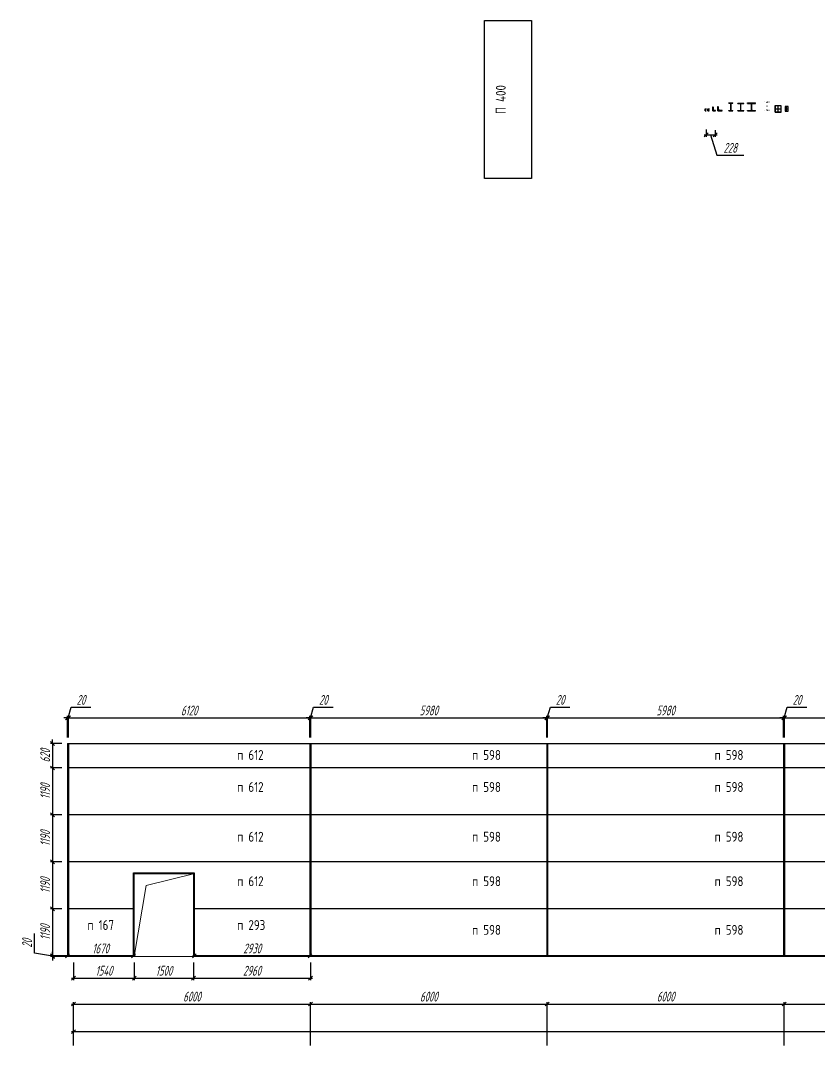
# Model space of a CAD drawing. Header units: millimetres. Extents: x -351329 to 406471, y -253833 to 111767.
# Drawn here: x -17339 to 2897, y -23803 to 2311 of the extents above; entities that cross this region are included whole.
import ezdxf

# ---------------------------------------------------------------- set-up
doc = ezdxf.new("R2010")
doc.units = ezdxf.units.MM
doc.linetypes.add('GOST2.303 5', pattern=[24, 20, -1.5, 1, -1.5])
doc.layers.add('03_Осевые', color=4, linetype='GOST2.303 5')
doc.layers.add('07_Непечатаемые', color=2, linetype='Continuous', plot=False)
for name, color, linetype, lineweight in [('_Окна_двери', 131, 'Continuous', 15), ('_Оси', 90, 'Continuous', 13), ('_Размеры', 120, 'Continuous', 13), ('_Сендвичи', 230, 'Continuous', 30), ('_Стены', 7, 'Continuous', 30), ('выноска', 7, 'Continuous', 13), ('Нумерация', 91, 'Continuous', 30), ('тонкие', 221, 'Continuous', 13)]:
    doc.layers.add(name, color=color, linetype=linetype, lineweight=lineweight)
doc.layers.add('Сендвичи_размеры', color=1, linetype='Continuous', lineweight=13, plot=False)
doc.styles.add('GOST 2.304', font='CS_Gost2304.shx')
doc.styles.add('Museo sans', font='CS_Gost2304.shx')
doc.styles.add('СПДС_размеры', font='spdswin.shx', dxfattribs={"width": 0.8, "oblique": 15})
doc.dimstyles.new('SPDS', dxfattribs={"dimscale": 100, "dimtxt": 2.5, "dimasz": 2.5, "dimexe": 1.25, "dimexo": 0.625, "dimtad": 1, "dimdec": 0, "dimrnd": 0.001, "dimtxsty": 'GOST 2.304', "dimblk": 'OBLIQUE', "dimcen": 2.5, "dimdle": 2, "dimadec": 0, "dimazin": 2, "dimtfac": 0.75, "dimtdec": 0, "dimtmove": 1, "dimatfit": 3, "dimfxl": 1, "dimtolj": 1, "dimarcsym": 0})
doc.dimstyles.new('СПДС', dxfattribs={"dimtxt": 2.5, "dimasz": 1, "dimexe": 0.5, "dimexo": 1.5, "dimtad": 1, "dimdec": 0, "dimtxsty": 'СПДС_размеры', "dimblk": 'OBLIQUE', "dimcen": 2.5, "dimdle": 0.5, "dimadec": 8, "dimazin": 0, "dimtfac": 1, "dimtdec": 0, "dimtix": 1, "dimtmove": 0, "dimatfit": 3, "dimfxl": 1, "dimarcsym": 0})

# ---------------------------------------------------------------- blocks, each defined once
blk = doc.blocks.new('*U188')
at = {"ltscale": 100}
for p, q in [((0, 0), (0, 50)), ((0, 50), (18, 50)), ((4, 14), (4, 36)), ((10, 42), (18, 43)), ((10, 8), (18, 7)), ((18, 50), (32, 50)), ((18, 43), (30, 44)), ((18, 7), (30, 6)), ((32, 50), (32, 47)), ((32, 0), (32, 3)), ((0, 0), (18, 0)), ((18, 0), (32, 0))]:
    blk.add_line(p, q, dxfattribs=at)
for centre, radius, start, end in [((10, 36), 6, 96, 180), ((10, 14), 6, 180, 264), ((30, 47), 2.5, 276, 360), ((30, 3), 2.5, 360, 84)]:
    blk.add_arc(centre, radius, start, end, dxfattribs=at)
at = {"layer": '07_Непечатаемые', "ltscale": 100}
blk.add_line((0, 5), (0, 10), dxfattribs=at)
at = {"layer": '07_Непечатаемые'}
for p, q in [((5, 50), (9, 50)), ((5, 0), (9, 0))]:
    blk.add_line(p, q, dxfattribs=at)
blk = doc.blocks.new('*U193')
at = {"ltscale": 100}
for p, q in [((0, 0), (0, 50)), ((0, 50), (18, 50)), ((0, 0), (18, 0)), ((4, 13), (4, 37)), ((10, 43), (18, 43)), ((10, 7), (18, 7)), ((18, 50), (32, 50)), ((18, 43), (28, 43)), ((18, 7), (28, 7)), ((32, 50), (32, 46)), ((32, 0), (32, 4)), ((18, 0), (32, 0))]:
    blk.add_line(p, q, dxfattribs=at)
for centre, radius, start, end in [((10, 37), 6, 90, 180), ((10, 13), 6, 180, 270), ((28, 46), 3.5, 270, 0), ((28, 4), 3.5, 0, 90)]:
    blk.add_arc(centre, radius, start, end, dxfattribs=at)
at = {"layer": '07_Непечатаемые', "ltscale": 100}
blk.add_line((0, 5), (0, 10), dxfattribs=at)
at = {"layer": '07_Непечатаемые'}
for p, q in [((5, 50), (9, 50)), ((5, 0), (9, 0))]:
    blk.add_line(p, q, dxfattribs=at)
blk = doc.blocks.new('*U187')
for p, q in [((0, 0), (0, 100)), ((0, 100), (4.7, 100)), ((0, 0), (63, 0)), ((8, 96.7), (8, 18)), ((59.7, 8), (18, 8)), ((63, 0), (63, 4.7))]:
    blk.add_line(p, q)
for centre, radius, start, end in [((4.7, 96.7), 3.3, 360, 450), ((18, 18), 10, 180, 270), ((59.7, 4.7), 3.3, 0, 90)]:
    blk.add_arc(centre, radius, start, end)
at = {"layer": '03_Осевые'}
for p, q in [((10, 33.2), (20, 33.2)), ((15, 28.2), (15, 38.2))]:
    blk.add_line(p, q, dxfattribs=at)
at = {"layer": '07_Непечатаемые'}
for p, q in [((0, 60), (8, 60)), ((35, 0), (35, 8))]:
    blk.add_line(p, q, dxfattribs=at)
blk = doc.blocks.new('*U190')
for p, q in [((0, 0), (0, 110)), ((0, 110), (3, 110)), ((0, 0), (110, 0)), ((7, 106), (7, 19)), ((106, 7), (19, 7)), ((110, 0), (110, 3))]:
    blk.add_line(p, q)
for centre, radius, start, end in [((3, 106), 4, 0, 90), ((19, 19), 12, 180, 270), ((106, 3), 4, 0, 90)]:
    blk.add_arc(centre, radius, start, end)
at = {"layer": '03_Осевые'}
for p, q in [((24.6, 29.6), (34.6, 29.6)), ((29.6, 24.6), (29.6, 34.6))]:
    blk.add_line(p, q, dxfattribs=at)
at = {"layer": '07_Непечатаемые'}
for p, q in [((0, 60), (8, 60)), ((60, 0), (60, 8))]:
    blk.add_line(p, q, dxfattribs=at)
blk = doc.blocks.new('*U191')
for p, q in [((-50, 200), (50, 200)), ((-50, 192), (-50, 200)), ((-50, 192), (-13.75, 192)), ((-50, 8), (-13.75, 8)), ((-50, 0), (-50, 8)), ((-50, 0), (50, 0)), ((-2.75, 19), (-2.75, 181)), ((2.75, 19), (2.75, 181)), ((13.75, 192), (50, 192)), ((13.75, 8), (50, 8)), ((50, 192), (50, 200)), ((50, 0), (50, 8))]:
    blk.add_line(p, q)
for centre, start, end in [((-13.75, 181), 0, 90), ((-13.75, 19), 270, 360), ((13.75, 181), 90, 180), ((13.75, 19), 180, 270)]:
    blk.add_arc(centre, 11, start, end)
at = {"layer": '03_Осевые'}
for p, q in [((-2.75, 100), (2.75, 100)), ((0, 0), (0, 200))]:
    blk.add_line(p, q, dxfattribs=at)
at = {"layer": '07_Непечатаемые'}
for p, q in [((-30, 0), (-30, 8)), ((-2.75, 150), (2.75, 150)), ((-2.75, 50), (2.75, 50)), ((30, 0), (30, 8))]:
    blk.add_line(p, q, dxfattribs=at)
blk = doc.blocks.new('*U192')
for p, q in [((-75, 194), (75, 194)), ((-75, 185), (-75, 194)), ((-75, 185), (-16, 185)), ((-75, 9), (-16, 9)), ((-75, 0), (-75, 9)), ((-75, 0), (75, 0)), ((-3, 22), (-3, 172)), ((3, 22), (3, 172)), ((16, 185), (75, 185)), ((16, 9), (75, 9)), ((75, 185), (75, 194)), ((75, 0), (75, 9))]:
    blk.add_line(p, q)
for centre, start, end in [((-16, 172), 0, 90), ((-16, 22), 270, 360), ((16, 172), 90, 180), ((16, 22), 180, 270)]:
    blk.add_arc(centre, 13, start, end)
at = {"layer": '03_Осевые'}
for p, q in [((-3, 97), (3, 97)), ((0, 0), (0, 194))]:
    blk.add_line(p, q, dxfattribs=at)
at = {"layer": '07_Непечатаемые'}
for p, q in [((-40, 0), (-40, 9)), ((-2.75, 144), (2.75, 144)), ((-2.75, 50), (2.75, 50)), ((40, 0), (40, 9))]:
    blk.add_line(p, q, dxfattribs=at)
blk = doc.blocks.new('*U196')
for p, q in [((-100, 200), (100, 200)), ((-100, 188), (-100, 200)), ((-100, 188), (-17, 188)), ((-100, 12), (-17, 12)), ((-100, 0), (-100, 12)), ((-100, 0), (100, 0)), ((-4, 25), (-4, 175)), ((4, 25), (4, 175)), ((17, 188), (100, 188)), ((17, 12), (100, 12)), ((100, 188), (100, 200)), ((100, 0), (100, 12))]:
    blk.add_line(p, q)
for centre, start, end in [((-17, 175), 0, 90), ((-17, 25), 270, 360), ((17, 175), 90, 180), ((17, 25), 180, 270)]:
    blk.add_arc(centre, 13, start, end)
at = {"layer": '03_Осевые'}
for p, q in [((-4, 100), (4, 100)), ((0, 0), (0, 200))]:
    blk.add_line(p, q, dxfattribs=at)
at = {"layer": '07_Непечатаемые'}
for p, q in [((-50, 0), (-50, 12)), ((-2.75, 150), (2.75, 150)), ((-2.75, 50), (2.75, 50)), ((50, 0), (50, 12))]:
    blk.add_line(p, q, dxfattribs=at)
blk = doc.blocks.new('*U186')
for centre, radius, start, end in [((-51, 233), 4, 180, 263.1572), ((-51, 7), 4, 96.8428, 180), ((-15, 214), 10.5, 0, 83.1572), ((-15, 26), 10.5, 276.8428, 360), ((15, 214), 10.5, 96.8428, 180), ((15, 26), 10.5, 180, 263.1572), ((51, 233), 4, 276.8428, 360), ((51, 7), 4, 360, 443.1572)]:
    blk.add_arc(centre, radius, start, end)
at = {"layer": '03_Осевые'}
for p, q in [((-4, 120), (4, 120)), ((4, 120), (-4, 120))]:
    blk.add_line(p, q, dxfattribs=at)
blk = doc.blocks.new('*U195')
for points in [[(-70, -80), (70, -80, 0.414214), (80, -70), (80, 70, 0.414214), (70, 80), (-70, 80, 0.414214), (-80, 70), (-80, -70, 0.414214)], [(-70, -75), (70, -75, 0.414214), (75, -70), (75, 70, 0.414214), (70, 75), (-70, 75, 0.414214), (-75, 70), (-75, -70, 0.414214)]]:
    blk.add_lwpolyline(points, format="xyb", close=True)
at = {"layer": '03_Осевые'}
for p, q in [((-80, 0), (80, 0)), ((0, -80), (0, 80))]:
    blk.add_line(p, q, dxfattribs=at)
blk = doc.blocks.new('*U194')
for points in [[(-32, -60), (32, -60, 0.414214), (40, -52), (40, 52, 0.414214), (32, 60), (-32, 60, 0.414214), (-40, 52), (-40, -52, 0.414214)], [(-32, -56), (32, -56, 0.414214), (36, -52), (36, 52, 0.414214), (32, 56), (-32, 56, 0.414214), (-36, 52), (-36, -52, 0.414214)]]:
    blk.add_lwpolyline(points, format="xyb", close=True)
at = {"layer": '03_Осевые'}
for p, q in [((0, -60), (0, 60)), ((-40, 0), (40, 0))]:
    blk.add_line(p, q, dxfattribs=at)
blk = doc.blocks.new('*D209')
at = {"layer": 'Defpoints', "color": 0, "ltscale": 100, "transparency": 16777216}
for p in [(0, 4350), (0, 350), (0, 350)]:
    blk.add_point(p, dxfattribs=at)
at = {"layer": 'Сендвичи_размеры', "color": 0, "ltscale": 100, "transparency": 16777216, "insert": (-187, 2350), "char_height": 250, "attachment_point": 5, "rotation": 90, "style": 'GOST 2.304'}
blk.add_mtext('\\A1;П 400', dxfattribs=at)
blk = doc.blocks.new('_Oblique')
at = {"layer": 'выноска', "color": 0, "lineweight": -2}
blk.add_line((-0.5, -0.5), (0.5, 0.5), dxfattribs=at)
blk = doc.blocks.new('*D214')
at = {"layer": '_Размеры', "color": 0, "lineweight": -2, "ltscale": 100, "transparency": 16777216}
for p, q in [((26, -451), (26, -632)), ((254, -462), (254, -632)), ((-24, -582), (304, -582)), ((140, -582), (296, -1101)), ((296, -1101), (983, -1101))]:
    blk.add_line(p, q, dxfattribs=at)
at = {"layer": 'Defpoints', "color": 0, "ltscale": 100, "transparency": 16777216}
for p in [(26, -301), (254, -312), (254, -582)]:
    blk.add_point(p, dxfattribs=at)
at = {"layer": '_Размеры', "color": 0, "lineweight": -2, "ltscale": 100, "transparency": 16777216, "xscale": 100, "yscale": 100, "zscale": 100, "rotation": 180}
blk.add_blockref('_Oblique', (26, -582), dxfattribs=at)
at = {"layer": '_Размеры', "color": 0, "lineweight": -2, "ltscale": 100, "transparency": 16777216, "xscale": 100, "yscale": 100, "zscale": 100}
blk.add_blockref('_Oblique', (254, -582), dxfattribs=at)
at = {"layer": '_Размеры', "color": 0, "ltscale": 100, "transparency": 16777216, "insert": (639, -913), "char_height": 250, "attachment_point": 5, "style": 'СПДС_размеры'}
blk.add_mtext('228', dxfattribs=at)
blk = doc.blocks.new('*D226')
at = {"layer": '_Оси', "color": 0, "lineweight": -2, "transparency": 16777216}
for p, q in [((-16048, -23303), (26052, -23303)), ((-15998, -23653), (-15998, -23253)), ((26002, -23653), (26002, -23253))]:
    blk.add_line(p, q, dxfattribs=at)
at = {"layer": 'Defpoints', "color": 0, "transparency": 16777216}
for p in [(26002, -23303), (-15998, -23803), (26002, -23803)]:
    blk.add_point(p, dxfattribs=at)
at = {"layer": '_Оси', "color": 0, "lineweight": -2, "transparency": 16777216, "xscale": 100, "yscale": 100, "zscale": 100, "rotation": 180}
blk.add_blockref('_Oblique', (-15998, -23303), dxfattribs=at)
at = {"layer": '_Оси', "color": 0, "lineweight": -2, "transparency": 16777216, "xscale": 100, "yscale": 100, "zscale": 100}
blk.add_blockref('_Oblique', (26002, -23303), dxfattribs=at)
at = {"layer": '_Оси', "color": 0, "lineweight": 25, "transparency": 16777216, "insert": (5002, -23115.5), "char_height": 250, "attachment_point": 5, "style": 'СПДС_размеры'}
blk.add_mtext('42000', dxfattribs=at)
blk = doc.blocks.new('*D227')
at = {"layer": '_Оси', "color": 0, "lineweight": -2, "transparency": 16777216}
for p, q in [((-16048, -22603), (-9948, -22603)), ((-15998, -23653), (-15998, -22553)), ((-9998, -23653), (-9998, -22553))]:
    blk.add_line(p, q, dxfattribs=at)
at = {"layer": 'Defpoints', "color": 0, "transparency": 16777216}
for p in [(-9998, -22603), (-15998, -23803), (-9998, -23803)]:
    blk.add_point(p, dxfattribs=at)
at = {"layer": '_Оси', "color": 0, "lineweight": -2, "transparency": 16777216, "xscale": 100, "yscale": 100, "zscale": 100, "rotation": 180}
blk.add_blockref('_Oblique', (-15998, -22603), dxfattribs=at)
at = {"layer": '_Оси', "color": 0, "lineweight": -2, "transparency": 16777216, "xscale": 100, "yscale": 100, "zscale": 100}
blk.add_blockref('_Oblique', (-9998, -22603), dxfattribs=at)
at = {"layer": '_Оси', "color": 0, "lineweight": 25, "transparency": 16777216, "insert": (-12998, -22415.5), "char_height": 250, "attachment_point": 5, "style": 'СПДС_размеры'}
blk.add_mtext('6000', dxfattribs=at)
blk = doc.blocks.new('*D228')
at = {"layer": '_Оси', "color": 0, "lineweight": -2, "transparency": 16777216}
for p, q in [((-10048, -22603), (-3948, -22603)), ((-9998, -23653), (-9998, -22553)), ((-3998, -23653), (-3998, -22553))]:
    blk.add_line(p, q, dxfattribs=at)
at = {"layer": 'Defpoints', "color": 0, "transparency": 16777216}
for p in [(-3998, -22603), (-9998, -23803), (-3998, -23803)]:
    blk.add_point(p, dxfattribs=at)
at = {"layer": '_Оси', "color": 0, "lineweight": -2, "transparency": 16777216, "xscale": 100, "yscale": 100, "zscale": 100, "rotation": 180}
blk.add_blockref('_Oblique', (-9998, -22603), dxfattribs=at)
at = {"layer": '_Оси', "color": 0, "lineweight": -2, "transparency": 16777216, "xscale": 100, "yscale": 100, "zscale": 100}
blk.add_blockref('_Oblique', (-3998, -22603), dxfattribs=at)
at = {"layer": '_Оси', "color": 0, "lineweight": 25, "transparency": 16777216, "insert": (-6998, -22415.5), "char_height": 250, "attachment_point": 5, "style": 'СПДС_размеры'}
blk.add_mtext('6000', dxfattribs=at)
blk = doc.blocks.new('*D229')
at = {"layer": '_Оси', "color": 0, "lineweight": -2, "transparency": 16777216}
for p, q in [((-4048, -22603), (2052, -22603)), ((-3998, -23653), (-3998, -22553)), ((2002, -23653), (2002, -22553))]:
    blk.add_line(p, q, dxfattribs=at)
at = {"layer": 'Defpoints', "color": 0, "transparency": 16777216}
for p in [(2002, -22603), (-3998, -23803), (2002, -23803)]:
    blk.add_point(p, dxfattribs=at)
at = {"layer": '_Оси', "color": 0, "lineweight": -2, "transparency": 16777216, "xscale": 100, "yscale": 100, "zscale": 100, "rotation": 180}
blk.add_blockref('_Oblique', (-3998, -22603), dxfattribs=at)
at = {"layer": '_Оси', "color": 0, "lineweight": -2, "transparency": 16777216, "xscale": 100, "yscale": 100, "zscale": 100}
blk.add_blockref('_Oblique', (2002, -22603), dxfattribs=at)
at = {"layer": '_Оси', "color": 0, "lineweight": 25, "transparency": 16777216, "insert": (-998, -22415.5), "char_height": 250, "attachment_point": 5, "style": 'СПДС_размеры'}
blk.add_mtext('6000', dxfattribs=at)
blk = doc.blocks.new('*D230')
at = {"layer": '_Оси', "color": 0, "lineweight": -2, "transparency": 16777216}
for p, q in [((1952, -22603), (8052, -22603)), ((2002, -23653), (2002, -22553)), ((8002, -23653), (8002, -22553))]:
    blk.add_line(p, q, dxfattribs=at)
at = {"layer": 'Defpoints', "color": 0, "transparency": 16777216}
for p in [(8002, -22603), (2002, -23803), (8002, -23803)]:
    blk.add_point(p, dxfattribs=at)
at = {"layer": '_Оси', "color": 0, "lineweight": -2, "transparency": 16777216, "xscale": 100, "yscale": 100, "zscale": 100, "rotation": 180}
blk.add_blockref('_Oblique', (2002, -22603), dxfattribs=at)
at = {"layer": '_Оси', "color": 0, "lineweight": -2, "transparency": 16777216, "xscale": 100, "yscale": 100, "zscale": 100}
blk.add_blockref('_Oblique', (8002, -22603), dxfattribs=at)
at = {"layer": '_Оси', "color": 0, "lineweight": 25, "transparency": 16777216, "insert": (5002, -22415.5), "char_height": 250, "attachment_point": 5, "style": 'СПДС_размеры'}
blk.add_mtext('6000', dxfattribs=at)
blk = doc.blocks.new('*U236')
at = {"color": 0, "ltscale": 100}
blk.add_lwpolyline([(0, 0), (1500, 0), (1500, 2100), (0, 2100)], close=True, dxfattribs=at)
blk.add_lwpolyline([(1500, 2100), (300, 1800), (0, 0)], dxfattribs=at)
blk = doc.blocks.new('*D237')
at = {"layer": '_Размеры', "color": 0, "lineweight": -2, "ltscale": 100, "transparency": 16777216}
for p, q in [((-16531, -16003), (-16531, -15903)), ((-16298, -16003), (-16581, -16003)), ((-16531, -16003), (-16531, -16623)), ((-16298, -16623), (-16581, -16623)), ((-16531, -16623), (-16531, -16723))]:
    blk.add_line(p, q, dxfattribs=at)
at = {"layer": 'Defpoints', "color": 0, "ltscale": 100, "transparency": 16777216}
for p in [(-16148, -16003), (-16531, -16623), (-16148, -16623)]:
    blk.add_point(p, dxfattribs=at)
at = {"layer": '_Размеры', "color": 0, "lineweight": -2, "ltscale": 100, "transparency": 16777216, "xscale": 100, "yscale": 100, "zscale": 100}
for p, rotation in [((-16531, -16003), 270), ((-16531, -16623), 90)]:
    blk.add_blockref('_Oblique', p, dxfattribs=dict(at, rotation=rotation))
at = {"layer": '_Размеры', "color": 0, "ltscale": 100, "transparency": 16777216, "insert": (-16718.5, -16313), "char_height": 250, "attachment_point": 5, "rotation": 90, "style": 'СПДС_размеры'}
blk.add_mtext('620', dxfattribs=at)
blk = doc.blocks.new('*D238')
at = {"layer": '_Размеры', "color": 0, "lineweight": -2, "ltscale": 100, "transparency": 16777216}
for p, q in [((-16298, -16623), (-16581, -16623)), ((-16531, -16573), (-16531, -17863)), ((-16298, -17813), (-16581, -17813))]:
    blk.add_line(p, q, dxfattribs=at)
at = {"layer": 'Defpoints', "color": 0, "ltscale": 100, "transparency": 16777216}
for p in [(-16148, -16623), (-16531, -17813), (-16148, -17813)]:
    blk.add_point(p, dxfattribs=at)
at = {"layer": '_Размеры', "color": 0, "lineweight": -2, "ltscale": 100, "transparency": 16777216, "xscale": 100, "yscale": 100, "zscale": 100}
for p, rotation in [((-16531, -16623), 90), ((-16531, -17813), 270)]:
    blk.add_blockref('_Oblique', p, dxfattribs=dict(at, rotation=rotation))
at = {"layer": '_Размеры', "color": 0, "ltscale": 100, "transparency": 16777216, "insert": (-16718.5, -17218), "char_height": 250, "attachment_point": 5, "rotation": 90, "style": 'СПДС_размеры'}
blk.add_mtext('1190', dxfattribs=at)
blk = doc.blocks.new('*D239')
at = {"layer": '_Размеры', "color": 0, "lineweight": -2, "ltscale": 100, "transparency": 16777216}
for p, q in [((-16298, -17813), (-16581, -17813)), ((-16531, -17763), (-16531, -19053)), ((-16298, -19003), (-16581, -19003))]:
    blk.add_line(p, q, dxfattribs=at)
at = {"layer": 'Defpoints', "color": 0, "ltscale": 100, "transparency": 16777216}
for p in [(-16148, -17813), (-16531, -19003), (-16148, -19003)]:
    blk.add_point(p, dxfattribs=at)
at = {"layer": '_Размеры', "color": 0, "lineweight": -2, "ltscale": 100, "transparency": 16777216, "xscale": 100, "yscale": 100, "zscale": 100}
for p, rotation in [((-16531, -17813), 90), ((-16531, -19003), 270)]:
    blk.add_blockref('_Oblique', p, dxfattribs=dict(at, rotation=rotation))
at = {"layer": '_Размеры', "color": 0, "ltscale": 100, "transparency": 16777216, "insert": (-16718.5, -18408), "char_height": 250, "attachment_point": 5, "rotation": 90, "style": 'СПДС_размеры'}
blk.add_mtext('1190', dxfattribs=at)
blk = doc.blocks.new('*D240')
at = {"layer": '_Размеры', "color": 0, "lineweight": -2, "ltscale": 100, "transparency": 16777216}
for p, q in [((-16298, -19003), (-16581, -19003)), ((-16531, -18953), (-16531, -20243)), ((-16298, -20193), (-16581, -20193))]:
    blk.add_line(p, q, dxfattribs=at)
at = {"layer": 'Defpoints', "color": 0, "ltscale": 100, "transparency": 16777216}
for p in [(-16148, -19003), (-16531, -20193), (-16148, -20193)]:
    blk.add_point(p, dxfattribs=at)
at = {"layer": '_Размеры', "color": 0, "lineweight": -2, "ltscale": 100, "transparency": 16777216, "xscale": 100, "yscale": 100, "zscale": 100}
for p, rotation in [((-16531, -19003), 90), ((-16531, -20193), 270)]:
    blk.add_blockref('_Oblique', p, dxfattribs=dict(at, rotation=rotation))
at = {"layer": '_Размеры', "color": 0, "ltscale": 100, "transparency": 16777216, "insert": (-16718.5, -19598), "char_height": 250, "attachment_point": 5, "rotation": 90, "style": 'СПДС_размеры'}
blk.add_mtext('1190', dxfattribs=at)
blk = doc.blocks.new('*D241')
at = {"layer": '_Размеры', "color": 0, "lineweight": -2, "ltscale": 100, "transparency": 16777216}
for p, q in [((-16298, -20193), (-16581, -20193)), ((-16531, -20143), (-16531, -21433)), ((-16298, -21383), (-16581, -21383))]:
    blk.add_line(p, q, dxfattribs=at)
at = {"layer": 'Defpoints', "color": 0, "ltscale": 100, "transparency": 16777216}
for p in [(-16148, -20193), (-16531, -21383), (-16148, -21383)]:
    blk.add_point(p, dxfattribs=at)
at = {"layer": '_Размеры', "color": 0, "lineweight": -2, "ltscale": 100, "transparency": 16777216, "xscale": 100, "yscale": 100, "zscale": 100}
for p, rotation in [((-16531, -20193), 90), ((-16531, -21383), 270)]:
    blk.add_blockref('_Oblique', p, dxfattribs=dict(at, rotation=rotation))
at = {"layer": '_Размеры', "color": 0, "ltscale": 100, "transparency": 16777216, "insert": (-16718.5, -20788), "char_height": 250, "attachment_point": 5, "rotation": 90, "style": 'СПДС_размеры'}
blk.add_mtext('1190', dxfattribs=at)
blk = doc.blocks.new('*D242')
at = {"layer": '_Размеры', "color": 0, "lineweight": -2, "ltscale": 100, "transparency": 16777216}
for p, q in [((-16987, -21312), (-16987, -20819)), ((-16531, -21393), (-16987, -21312)), ((-16148, -21383), (-16581, -21383)), ((-16148, -21403), (-16581, -21403)), ((-16531, -21383), (-16531, -21283)), ((-16531, -21383), (-16531, -21403)), ((-16531, -21383), (-16531, -21403)), ((-16531, -21403), (-16531, -21503))]:
    blk.add_line(p, q, dxfattribs=at)
at = {"layer": 'Defpoints', "color": 0, "ltscale": 100, "transparency": 16777216}
for p in [(-16531, -21403), (-15998, -21383), (-15998, -21403)]:
    blk.add_point(p, dxfattribs=at)
at = {"layer": '_Размеры', "color": 0, "lineweight": -2, "ltscale": 100, "transparency": 16777216, "xscale": 100, "yscale": 100, "zscale": 100}
for p, rotation in [((-16531, -21383), 270), ((-16531, -21403), 90)]:
    blk.add_blockref('_Oblique', p, dxfattribs=dict(at, rotation=rotation))
at = {"layer": '_Размеры', "color": 0, "ltscale": 100, "transparency": 16777216, "insert": (-17175, -21066), "char_height": 250, "attachment_point": 5, "rotation": 90, "style": 'СПДС_размеры'}
blk.add_mtext('20', dxfattribs=at)
blk = doc.blocks.new('*D243')
at = {"layer": '_Размеры', "color": 0, "lineweight": -2, "ltscale": 100, "transparency": 16777216}
for p, q in [((-16178, -15354), (-9958, -15354)), ((-16128, -15853), (-16128, -15304)), ((-10008, -15853), (-10008, -15304))]:
    blk.add_line(p, q, dxfattribs=at)
at = {"layer": 'Defpoints', "color": 0, "ltscale": 100, "transparency": 16777216}
for p in [(-10008, -15354), (-16128, -16003), (-10008, -16003)]:
    blk.add_point(p, dxfattribs=at)
at = {"layer": '_Размеры', "color": 0, "lineweight": -2, "ltscale": 100, "transparency": 16777216, "xscale": 100, "yscale": 100, "zscale": 100, "rotation": 180}
blk.add_blockref('_Oblique', (-16128, -15354), dxfattribs=at)
at = {"layer": '_Размеры', "color": 0, "lineweight": -2, "ltscale": 100, "transparency": 16777216, "xscale": 100, "yscale": 100, "zscale": 100}
blk.add_blockref('_Oblique', (-10008, -15354), dxfattribs=at)
at = {"layer": '_Размеры', "color": 0, "ltscale": 100, "transparency": 16777216, "insert": (-13068, -15166.5), "char_height": 250, "attachment_point": 5, "style": 'СПДС_размеры'}
blk.add_mtext('6120', dxfattribs=at)
blk = doc.blocks.new('*D244')
at = {"layer": '_Размеры', "color": 0, "lineweight": -2, "ltscale": 100, "transparency": 16777216}
for p, q in [((-9998, -15354), (-9917, -15085)), ((-9917, -15085), (-9424, -15085)), ((-10008, -15354), (-10108, -15354)), ((-10008, -15853), (-10008, -15304)), ((-10008, -15354), (-9988, -15354)), ((-10008, -15354), (-9988, -15354)), ((-9988, -15853), (-9988, -15304)), ((-9988, -15354), (-9888, -15354))]:
    blk.add_line(p, q, dxfattribs=at)
at = {"layer": 'Defpoints', "color": 0, "ltscale": 100, "transparency": 16777216}
for p in [(-9988, -15354), (-10008, -16003), (-9988, -16003)]:
    blk.add_point(p, dxfattribs=at)
at = {"layer": '_Размеры', "color": 0, "lineweight": -2, "ltscale": 100, "transparency": 16777216, "xscale": 100, "yscale": 100, "zscale": 100}
blk.add_blockref('_Oblique', (-10008, -15354), dxfattribs=at)
at = {"layer": '_Размеры', "color": 0, "lineweight": -2, "ltscale": 100, "transparency": 16777216, "xscale": 100, "yscale": 100, "zscale": 100, "rotation": 180}
blk.add_blockref('_Oblique', (-9988, -15354), dxfattribs=at)
at = {"layer": '_Размеры', "color": 0, "ltscale": 100, "transparency": 16777216, "insert": (-9671, -14898), "char_height": 250, "attachment_point": 5, "style": 'СПДС_размеры'}
blk.add_mtext('20', dxfattribs=at)
blk = doc.blocks.new('*D245')
at = {"layer": '_Размеры', "color": 0, "lineweight": -2, "ltscale": 100, "transparency": 16777216}
for p, q in [((-10038, -15354), (-3958, -15354)), ((-9988, -15853), (-9988, -15304)), ((-4008, -15853), (-4008, -15304))]:
    blk.add_line(p, q, dxfattribs=at)
at = {"layer": 'Defpoints', "color": 0, "ltscale": 100, "transparency": 16777216}
for p in [(-4008, -15354), (-9988, -16003), (-4008, -16003)]:
    blk.add_point(p, dxfattribs=at)
at = {"layer": '_Размеры', "color": 0, "lineweight": -2, "ltscale": 100, "transparency": 16777216, "xscale": 100, "yscale": 100, "zscale": 100, "rotation": 180}
blk.add_blockref('_Oblique', (-9988, -15354), dxfattribs=at)
at = {"layer": '_Размеры', "color": 0, "lineweight": -2, "ltscale": 100, "transparency": 16777216, "xscale": 100, "yscale": 100, "zscale": 100}
blk.add_blockref('_Oblique', (-4008, -15354), dxfattribs=at)
at = {"layer": '_Размеры', "color": 0, "ltscale": 100, "transparency": 16777216, "insert": (-6998, -15166.5), "char_height": 250, "attachment_point": 5, "style": 'СПДС_размеры'}
blk.add_mtext('5980', dxfattribs=at)
blk = doc.blocks.new('*D246')
at = {"layer": '_Размеры', "color": 0, "lineweight": -2, "ltscale": 100, "transparency": 16777216}
for p, q in [((-3998, -15354), (-3917, -15085)), ((-3917, -15085), (-3424, -15085)), ((-4008, -15354), (-4108, -15354)), ((-4008, -15853), (-4008, -15304)), ((-4008, -15354), (-3988, -15354)), ((-4008, -15354), (-3988, -15354)), ((-3988, -15853), (-3988, -15304)), ((-3988, -15354), (-3888, -15354))]:
    blk.add_line(p, q, dxfattribs=at)
at = {"layer": 'Defpoints', "color": 0, "ltscale": 100, "transparency": 16777216}
for p in [(-3988, -15354), (-4008, -16003), (-3988, -16003)]:
    blk.add_point(p, dxfattribs=at)
at = {"layer": '_Размеры', "color": 0, "lineweight": -2, "ltscale": 100, "transparency": 16777216, "xscale": 100, "yscale": 100, "zscale": 100}
blk.add_blockref('_Oblique', (-4008, -15354), dxfattribs=at)
at = {"layer": '_Размеры', "color": 0, "lineweight": -2, "ltscale": 100, "transparency": 16777216, "xscale": 100, "yscale": 100, "zscale": 100, "rotation": 180}
blk.add_blockref('_Oblique', (-3988, -15354), dxfattribs=at)
at = {"layer": '_Размеры', "color": 0, "ltscale": 100, "transparency": 16777216, "insert": (-3671, -14898), "char_height": 250, "attachment_point": 5, "style": 'СПДС_размеры'}
blk.add_mtext('20', dxfattribs=at)
blk = doc.blocks.new('*D247')
at = {"layer": '_Размеры', "color": 0, "lineweight": -2, "ltscale": 100, "transparency": 16777216}
for p, q in [((-4038, -15354), (2042, -15354)), ((-3988, -15853), (-3988, -15304)), ((1992, -15853), (1992, -15304))]:
    blk.add_line(p, q, dxfattribs=at)
at = {"layer": 'Defpoints', "color": 0, "ltscale": 100, "transparency": 16777216}
for p in [(1992, -15354), (-3988, -16003), (1992, -16003)]:
    blk.add_point(p, dxfattribs=at)
at = {"layer": '_Размеры', "color": 0, "lineweight": -2, "ltscale": 100, "transparency": 16777216, "xscale": 100, "yscale": 100, "zscale": 100, "rotation": 180}
blk.add_blockref('_Oblique', (-3988, -15354), dxfattribs=at)
at = {"layer": '_Размеры', "color": 0, "lineweight": -2, "ltscale": 100, "transparency": 16777216, "xscale": 100, "yscale": 100, "zscale": 100}
blk.add_blockref('_Oblique', (1992, -15354), dxfattribs=at)
at = {"layer": '_Размеры', "color": 0, "ltscale": 100, "transparency": 16777216, "insert": (-998, -15166.5), "char_height": 250, "attachment_point": 5, "style": 'СПДС_размеры'}
blk.add_mtext('5980', dxfattribs=at)
blk = doc.blocks.new('*D248')
at = {"layer": '_Размеры', "color": 0, "lineweight": -2, "ltscale": 100, "transparency": 16777216}
for p, q in [((2002, -15354), (2083, -15085)), ((2083, -15085), (2576, -15085)), ((1992, -15354), (1892, -15354)), ((1992, -15853), (1992, -15304)), ((1992, -15354), (2012, -15354)), ((1992, -15354), (2012, -15354)), ((2012, -15853), (2012, -15304)), ((2012, -15354), (2112, -15354))]:
    blk.add_line(p, q, dxfattribs=at)
at = {"layer": 'Defpoints', "color": 0, "ltscale": 100, "transparency": 16777216}
for p in [(2012, -15354), (1992, -16003), (2012, -16003)]:
    blk.add_point(p, dxfattribs=at)
at = {"layer": '_Размеры', "color": 0, "lineweight": -2, "ltscale": 100, "transparency": 16777216, "xscale": 100, "yscale": 100, "zscale": 100}
blk.add_blockref('_Oblique', (1992, -15354), dxfattribs=at)
at = {"layer": '_Размеры', "color": 0, "lineweight": -2, "ltscale": 100, "transparency": 16777216, "xscale": 100, "yscale": 100, "zscale": 100, "rotation": 180}
blk.add_blockref('_Oblique', (2012, -15354), dxfattribs=at)
at = {"layer": '_Размеры', "color": 0, "ltscale": 100, "transparency": 16777216, "insert": (2329, -14898), "char_height": 250, "attachment_point": 5, "style": 'СПДС_размеры'}
blk.add_mtext('20', dxfattribs=at)
blk = doc.blocks.new('*D249')
at = {"layer": '_Размеры', "color": 0, "lineweight": -2, "ltscale": 100, "transparency": 16777216}
for p, q in [((1962, -15354), (8042, -15354)), ((2012, -15853), (2012, -15304)), ((7992, -15853), (7992, -15304))]:
    blk.add_line(p, q, dxfattribs=at)
at = {"layer": 'Defpoints', "color": 0, "ltscale": 100, "transparency": 16777216}
for p in [(7992, -15354), (2012, -16003), (7992, -16003)]:
    blk.add_point(p, dxfattribs=at)
at = {"layer": '_Размеры', "color": 0, "lineweight": -2, "ltscale": 100, "transparency": 16777216, "xscale": 100, "yscale": 100, "zscale": 100, "rotation": 180}
blk.add_blockref('_Oblique', (2012, -15354), dxfattribs=at)
at = {"layer": '_Размеры', "color": 0, "lineweight": -2, "ltscale": 100, "transparency": 16777216, "xscale": 100, "yscale": 100, "zscale": 100}
blk.add_blockref('_Oblique', (7992, -15354), dxfattribs=at)
at = {"layer": '_Размеры', "color": 0, "ltscale": 100, "transparency": 16777216, "insert": (5002, -15166.5), "char_height": 250, "attachment_point": 5, "style": 'СПДС_размеры'}
blk.add_mtext('5980', dxfattribs=at)
blk = doc.blocks.new('*D256')
at = {"layer": '_Размеры', "color": 0, "lineweight": -2, "ltscale": 100, "transparency": 16777216}
for p, q in [((-16198, -21383), (-14428, -21383)), ((-16148, -21233), (-16148, -21333)), ((-14478, -21233), (-14478, -21333))]:
    blk.add_line(p, q, dxfattribs=at)
at = {"layer": 'Defpoints', "color": 0, "ltscale": 100, "transparency": 16777216}
for p in [(-16148, -21383), (-14478, -21383), (-14478, -21383)]:
    blk.add_point(p, dxfattribs=at)
at = {"layer": '_Размеры', "color": 0, "lineweight": -2, "ltscale": 100, "transparency": 16777216, "xscale": 100, "yscale": 100, "zscale": 100, "rotation": 180}
blk.add_blockref('_Oblique', (-16148, -21383), dxfattribs=at)
at = {"layer": '_Размеры', "color": 0, "lineweight": -2, "ltscale": 100, "transparency": 16777216, "xscale": 100, "yscale": 100, "zscale": 100}
blk.add_blockref('_Oblique', (-14478, -21383), dxfattribs=at)
at = {"layer": '_Размеры', "color": 0, "ltscale": 100, "transparency": 16777216, "insert": (-15313, -21195.5), "char_height": 250, "attachment_point": 5, "style": 'СПДС_размеры'}
blk.add_mtext('1670', dxfattribs=at)
blk = doc.blocks.new('*D257')
at = {"layer": '_Размеры', "color": 0, "lineweight": -2, "ltscale": 100, "transparency": 16777216}
for p, q in [((-12988, -21383), (-9958, -21383)), ((-12938, -21233), (-12938, -21333)), ((-10008, -21233), (-10008, -21333))]:
    blk.add_line(p, q, dxfattribs=at)
at = {"layer": 'Defpoints', "color": 0, "ltscale": 100, "transparency": 16777216}
for p in [(-12938, -21383), (-10008, -21383), (-10008, -21383)]:
    blk.add_point(p, dxfattribs=at)
at = {"layer": '_Размеры', "color": 0, "lineweight": -2, "ltscale": 100, "transparency": 16777216, "xscale": 100, "yscale": 100, "zscale": 100, "rotation": 180}
blk.add_blockref('_Oblique', (-12938, -21383), dxfattribs=at)
at = {"layer": '_Размеры', "color": 0, "lineweight": -2, "ltscale": 100, "transparency": 16777216, "xscale": 100, "yscale": 100, "zscale": 100}
blk.add_blockref('_Oblique', (-10008, -21383), dxfattribs=at)
at = {"layer": '_Размеры', "color": 0, "ltscale": 100, "transparency": 16777216, "insert": (-11473, -21195.5), "char_height": 250, "attachment_point": 5, "style": 'СПДС_размеры'}
blk.add_mtext('2930', dxfattribs=at)
blk = doc.blocks.new('*D302')
at = {"layer": '_Размеры', "color": 0, "lineweight": -2, "ltscale": 100, "transparency": 16777216}
for p, q in [((-16138, -15354), (-16057, -15085)), ((-16057, -15085), (-15564, -15085)), ((-16148, -15354), (-16248, -15354)), ((-16148, -15853), (-16148, -15304)), ((-16148, -15354), (-16128, -15354)), ((-16148, -15354), (-16128, -15354)), ((-16128, -15853), (-16128, -15304)), ((-16128, -15354), (-16028, -15354))]:
    blk.add_line(p, q, dxfattribs=at)
at = {"layer": 'Defpoints', "color": 0, "ltscale": 100, "transparency": 16777216}
for p in [(-16128, -15354), (-16148, -16003), (-16128, -16003)]:
    blk.add_point(p, dxfattribs=at)
at = {"layer": '_Размеры', "color": 0, "lineweight": -2, "ltscale": 100, "transparency": 16777216, "xscale": 100, "yscale": 100, "zscale": 100}
blk.add_blockref('_Oblique', (-16148, -15354), dxfattribs=at)
at = {"layer": '_Размеры', "color": 0, "lineweight": -2, "ltscale": 100, "transparency": 16777216, "xscale": 100, "yscale": 100, "zscale": 100, "rotation": 180}
blk.add_blockref('_Oblique', (-16128, -15354), dxfattribs=at)
at = {"layer": '_Размеры', "color": 0, "ltscale": 100, "transparency": 16777216, "insert": (-15811, -14898), "char_height": 250, "attachment_point": 5, "style": 'СПДС_размеры'}
blk.add_mtext('20', dxfattribs=at)
blk = doc.blocks.new('*D340')
at = {"layer": '_Размеры', "color": 0, "lineweight": -2, "ltscale": 100, "transparency": 16777216}
for p, q in [((-15998, -21553), (-15998, -21997)), ((-14458, -21553), (-14458, -21997)), ((-16048, -21947), (-14408, -21947))]:
    blk.add_line(p, q, dxfattribs=at)
at = {"layer": 'Defpoints', "color": 0, "ltscale": 100, "transparency": 16777216}
for p in [(-15998, -21403), (-14458, -21403), (-14458, -21947)]:
    blk.add_point(p, dxfattribs=at)
at = {"layer": '_Размеры', "color": 0, "lineweight": -2, "ltscale": 100, "transparency": 16777216, "xscale": 100, "yscale": 100, "zscale": 100, "rotation": 180}
blk.add_blockref('_Oblique', (-15998, -21947), dxfattribs=at)
at = {"layer": '_Размеры', "color": 0, "lineweight": -2, "ltscale": 100, "transparency": 16777216, "xscale": 100, "yscale": 100, "zscale": 100}
blk.add_blockref('_Oblique', (-14458, -21947), dxfattribs=at)
at = {"layer": '_Размеры', "color": 0, "ltscale": 100, "transparency": 16777216, "insert": (-15228, -21759.5), "char_height": 250, "attachment_point": 5, "style": 'СПДС_размеры'}
blk.add_mtext('1540', dxfattribs=at)
blk = doc.blocks.new('*D341')
at = {"layer": '_Размеры', "color": 0, "lineweight": -2, "ltscale": 100, "transparency": 16777216}
for p, q in [((-14458, -21553), (-14458, -21997)), ((-12958, -21553), (-12958, -21997)), ((-14508, -21947), (-12908, -21947))]:
    blk.add_line(p, q, dxfattribs=at)
at = {"layer": 'Defpoints', "color": 0, "ltscale": 100, "transparency": 16777216}
for p in [(-14458, -21403), (-12958, -21403), (-12958, -21947)]:
    blk.add_point(p, dxfattribs=at)
at = {"layer": '_Размеры', "color": 0, "lineweight": -2, "ltscale": 100, "transparency": 16777216, "xscale": 100, "yscale": 100, "zscale": 100, "rotation": 180}
blk.add_blockref('_Oblique', (-14458, -21947), dxfattribs=at)
at = {"layer": '_Размеры', "color": 0, "lineweight": -2, "ltscale": 100, "transparency": 16777216, "xscale": 100, "yscale": 100, "zscale": 100}
blk.add_blockref('_Oblique', (-12958, -21947), dxfattribs=at)
at = {"layer": '_Размеры', "color": 0, "ltscale": 100, "transparency": 16777216, "insert": (-13708, -21759.5), "char_height": 250, "attachment_point": 5, "style": 'СПДС_размеры'}
blk.add_mtext('1500', dxfattribs=at)
blk = doc.blocks.new('*D342')
at = {"layer": '_Размеры', "color": 0, "lineweight": -2, "ltscale": 100, "transparency": 16777216}
for p, q in [((-12958, -21553), (-12958, -21997)), ((-9998, -21553), (-9998, -21997)), ((-13008, -21947), (-9948, -21947))]:
    blk.add_line(p, q, dxfattribs=at)
at = {"layer": 'Defpoints', "color": 0, "ltscale": 100, "transparency": 16777216}
for p in [(-12958, -21403), (-9998, -21403), (-9998, -21947)]:
    blk.add_point(p, dxfattribs=at)
at = {"layer": '_Размеры', "color": 0, "lineweight": -2, "ltscale": 100, "transparency": 16777216, "xscale": 100, "yscale": 100, "zscale": 100, "rotation": 180}
blk.add_blockref('_Oblique', (-12958, -21947), dxfattribs=at)
at = {"layer": '_Размеры', "color": 0, "lineweight": -2, "ltscale": 100, "transparency": 16777216, "xscale": 100, "yscale": 100, "zscale": 100}
blk.add_blockref('_Oblique', (-9998, -21947), dxfattribs=at)
at = {"layer": '_Размеры', "color": 0, "ltscale": 100, "transparency": 16777216, "insert": (-11478, -21759.5), "char_height": 250, "attachment_point": 5, "style": 'СПДС_размеры'}
blk.add_mtext('2960', dxfattribs=at)
blk = doc.blocks.new('*U208')
at = {"layer": '_Сендвичи', "color": 0, "linetype": 'ByBlock', "lineweight": -2, "ltscale": 100}
blk.add_lwpolyline([(-595, 4350), (595, 4350), (595, 350), (-595, 350)], close=True, dxfattribs=at)
at = {"layer": 'Сендвичи_размеры', "color": 0, "ltscale": 100}
dim = blk.add_linear_dim(base=(0, 350), p1=(0, 4350), p2=(0, 350), angle=90, dimstyle='SPDS', override={"dimscale": 100, "dimlfac": 0.1, "dimpost": 'П <>', "dimtxsty": 'GOST 2.304', "dimse1": 1, "dimse2": 1, "dimsd1": 1, "dimsd2": 1, "dimtolj": 1}, dxfattribs=at)
dim.commit()
dim.dimension.update_dxf_attribs({"geometry": '*D209', "text_midpoint": (-187.5, 2350)})

msp = doc.modelspace()

# ---------------------------------------------------------------- linework, layer by layer
at = {"layer": '_Сендвичи', "ltscale": 100}
for p, q in [((-16148, -16003), (-16148, -21383)), ((-16148, -16003), (26152, -16003)), ((-16128, -16003), (-16128, -21383)), ((-10008, -16003), (-10008, -21383)), ((-9988, -16003), (-9988, -21383)), ((-4008, -16003), (-4008, -21383)), ((-3988, -16003), (-3988, -21383)), ((1992, -16003), (1992, -21383)), ((2012, -16003), (2012, -21383)), ((26152, -16623), (-16148, -16623)), ((14132, -17813), (-16148, -17813)), ((14132, -19003), (-16148, -19003)), ((-14458, -20193), (-16148, -20193)), ((14132, -20193), (-12958, -20193)), ((-14458, -21383), (-16148, -21383)), ((15502, -21383), (-12958, -21383))]:
    msp.add_line(p, q, dxfattribs=at)
msp.add_lwpolyline([(-14478, -21383), (-14478, -19283), (-12938, -19283), (-12938, -21383)], dxfattribs=at)
at = {"layer": 'тонкие', "ltscale": 100}
msp.add_line((-16498, -21403), (26502, -21403), dxfattribs=at)

# ---------------------------------------------------------------- block references
for name, p in [('*U186', (1568.1, 24)), ('*U188', (0, 24)), ('*U193', (74, 24)), ('*U187', (200.2, 24)), ('*U190', (325.8, 24)), ('*U191', (655.8, 24)), ('*U192', (906.1, 24)), ('*U196', (1179.2, 24)), ('*U195', (1851.9, 74)), ('*U194', (2067.7, 74))]:
    msp.add_blockref(name, p)
at = {"layer": '_Окна_двери', "ltscale": 100}
msp.add_blockref('*U236', (-14458, -21403), dxfattribs=at)
at = {"layer": '_Стены', "ltscale": 100}
msp.add_blockref('*U208', (-4988, -2039), dxfattribs=at)

# ---------------------------------------------------------------- texts
at = {"layer": 'Нумерация', "linetype": 'Continuous', "ltscale": 100, "style": 'Museo sans'}
for s, p in [('п 612', (-11852, -16419)), ('п 598', (-5902, -16419)), ('п 598', (242, -16419)), ('п 612', (-11852, -17230)), ('п 598', (-5902, -17230)), ('п 598', (242, -17230)), ('п 612', (-11852, -18490)), ('п 598', (-5902, -18490)), ('п 598', (242, -18490)), ('п 612', (-11852, -19617)), ('п 598', (-5902, -19617)), ('п 598', (242, -19617)), ('п 167', (-15646, -20727)), ('п 293', (-11852, -20727)), ('п 598', (-5902, -20849)), ('п 598', (242, -20849))]:
    msp.add_text(s, height=250, dxfattribs=at).set_placement(p)

# ---------------------------------------------------------------- dimensions: what is measured, and where the dimension line sits
at = {"layer": '_Оси', "lineweight": 25}
for base, p1, p2, picture, middle in [((-9998, -22603), (-15998, -23803), (-9998, -23803), '*D227', (-12998, -22415.5)), ((-3998, -22603), (-9998, -23803), (-3998, -23803), '*D228', (-6998, -22415.5)), ((2002, -22603), (-3998, -23803), (2002, -23803), '*D229', (-998, -22415.5)), ((8002, -22603), (2002, -23803), (8002, -23803), '*D230', (5002, -22415.5)), ((26002, -23303), (-15998, -23803), (26002, -23803), '*D226', (5002, -23115.5))]:
    dim = msp.add_linear_dim(base=base, p1=p1, p2=p2, dimstyle='СПДС', override={"dimscale": 100}, dxfattribs=at)
    dim.commit()
    dim.dimension.update_dxf_attribs({"geometry": picture, "text_midpoint": middle})
at = {"layer": '_Размеры', "ltscale": 100}
for base, p1, p2, picture, middle in [((254, -582), (26, -301), (254, -312), '*D214', (358.1, -913.2)), ((-16128, -15354), (-16148, -16003), (-16128, -16003), '*D302', (-15994.9, -14897.8)), ((-9988, -15354), (-10008, -16003), (-9988, -16003), '*D244', (-9854.9, -14897.8)), ((-3988, -15354), (-4008, -16003), (-3988, -16003), '*D246', (-3854.9, -14897.8)), ((2012, -15354), (1992, -16003), (2012, -16003), '*D248', (2145.1, -14897.8)), ((-10008, -15354), (-16128, -16003), (-10008, -16003), '*D243', (-13068, -15166.5)), ((-4008, -15354), (-9988, -16003), (-4008, -16003), '*D245', (-6998, -15166.5)), ((1992, -15354), (-3988, -16003), (1992, -16003), '*D247', (-998, -15166.5)), ((7992, -15354), (2012, -16003), (7992, -16003), '*D249', (5002, -15166.5)), ((-14478, -21383), (-16148, -21383), (-14478, -21383), '*D256', (-15313, -21195.5)), ((-10008, -21383), (-12938, -21383), (-10008, -21383), '*D257', (-11473, -21195.5)), ((-14458, -21947), (-15998, -21403), (-14458, -21403), '*D340', (-15228, -21759.5)), ((-12958, -21947), (-14458, -21403), (-12958, -21403), '*D341', (-13708, -21759.5)), ((-9998, -21947), (-12958, -21403), (-9998, -21403), '*D342', (-11478, -21759.5))]:
    dim = msp.add_linear_dim(base=base, p1=p1, p2=p2, dimstyle='СПДС', override={"dimscale": 100, "dimadec": 0, "dimtix": 0, "dimtmove": 1}, dxfattribs=at)
    dim.commit()
    dim.dimension.update_dxf_attribs({"geometry": picture, "text_midpoint": middle})
for base, p1, p2, override, picture, middle in [((-16531, -16623), (-16148, -16003), (-16148, -16623), {"dimscale": 100}, '*D237', (-16718.5, -16313)), ((-16531, -17813), (-16148, -16623), (-16148, -17813), {"dimscale": 100, "dimtmove": 1}, '*D238', (-16718.5, -17218)), ((-16531, -19003), (-16148, -17813), (-16148, -19003), {"dimscale": 100, "dimtmove": 1}, '*D239', (-16718.5, -18408)), ((-16531, -20193), (-16148, -19003), (-16148, -20193), {"dimscale": 100, "dimtmove": 1}, '*D240', (-16718.5, -19598)), ((-16531, -21383), (-16148, -20193), (-16148, -21383), {"dimscale": 100, "dimtmove": 1}, '*D241', (-16718.5, -20788))]:
    dim = msp.add_linear_dim(base=base, p1=p1, p2=p2, angle=90, dimstyle='СПДС', override=override, dxfattribs=at)
    dim.commit()
    dim.dimension.update_dxf_attribs({"geometry": picture, "text_midpoint": middle})
dim = msp.add_linear_dim(base=(-16531, -21403), p1=(-15998, -21383), p2=(-15998, -21403), angle=90, dimstyle='СПДС', override={"dimscale": 100, "dimadec": 0, "dimtix": 0, "dimtmove": 1}, dxfattribs=at)
dim.commit()
dim.dimension.update_dxf_attribs({"geometry": '*D242', "text_midpoint": (-16987.2, -21249.9), "dimtype": 160})

doc.saveas('drawing.dxf')
